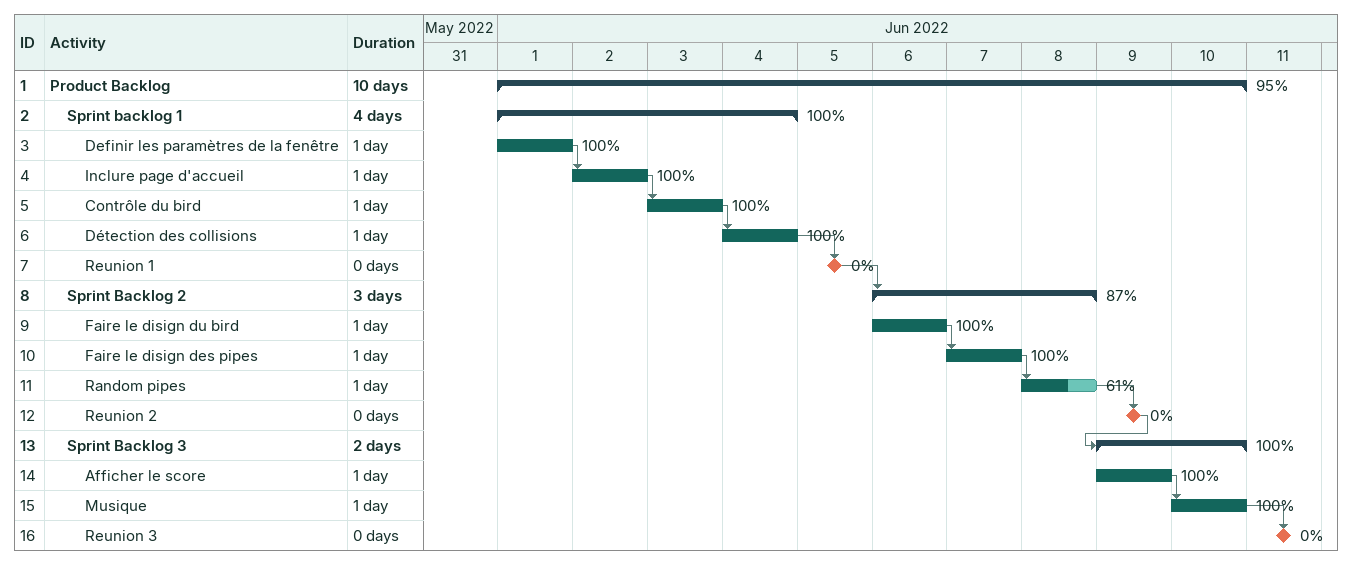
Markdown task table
| ID | Level | Task | Duration | Start | Finish | Predecessors | % complete |
|---|---|---|---|---|---|---|---|
| 1 | 1 | **Product Backlog** | 10d | 2022-06-01 | 2022-06-10 |  | 95 |
| 2 | 2 | **Sprint backlog 1** | 4d | 2022-06-01 | 2022-06-04 |  | 100 |
| 3 | 3 | Definir les paramètres de la fenêtre | 1d | 2022-06-01 | 2022-06-01 |  | 100 |
| 4 | 3 | Inclure page d'accueil | 1d | 2022-06-02 | 2022-06-02 | 3 | 100 |
| 5 | 3 | Contrôle du bird | 1d | 2022-06-03 | 2022-06-03 | 4 | 100 |
| 6 | 3 | Détection des collisions | 1d | 2022-06-04 | 2022-06-04 | 5 | 100 |
| 7 | 3 | Reunion 1 | 0d | 2022-06-05 | 2022-06-05 | 6 | 0 |
| 8 | 2 | **Sprint Backlog 2** | 3d | 2022-06-06 | 2022-06-08 | 7 | 87 |
| 9 | 3 | Faire le disign du bird | 1d | 2022-06-06 | 2022-06-06 |  | 100 |
| 10 | 3 | Faire le disign des pipes | 1d | 2022-06-07 | 2022-06-07 | 9 | 100 |
| 11 | 3 | Random pipes | 1d | 2022-06-08 | 2022-06-08 | 10 | 61 |
| 12 | 3 | Reunion 2 | 0d | 2022-06-09 | 2022-06-09 | 11 | 0 |
| 13 | 2 | **Sprint Backlog 3** | 2d | 2022-06-09 | 2022-06-10 | 12 | 100 |
| 14 | 3 | Afficher le score | 1d | 2022-06-09 | 2022-06-09 |  | 100 |
| 15 | 3 | Musique | 1d | 2022-06-10 | 2022-06-10 | 14 | 100 |
| 16 | 3 | Reunion 3 | 0d | 2022-06-11 | 2022-06-11 | 15 | 0 |
